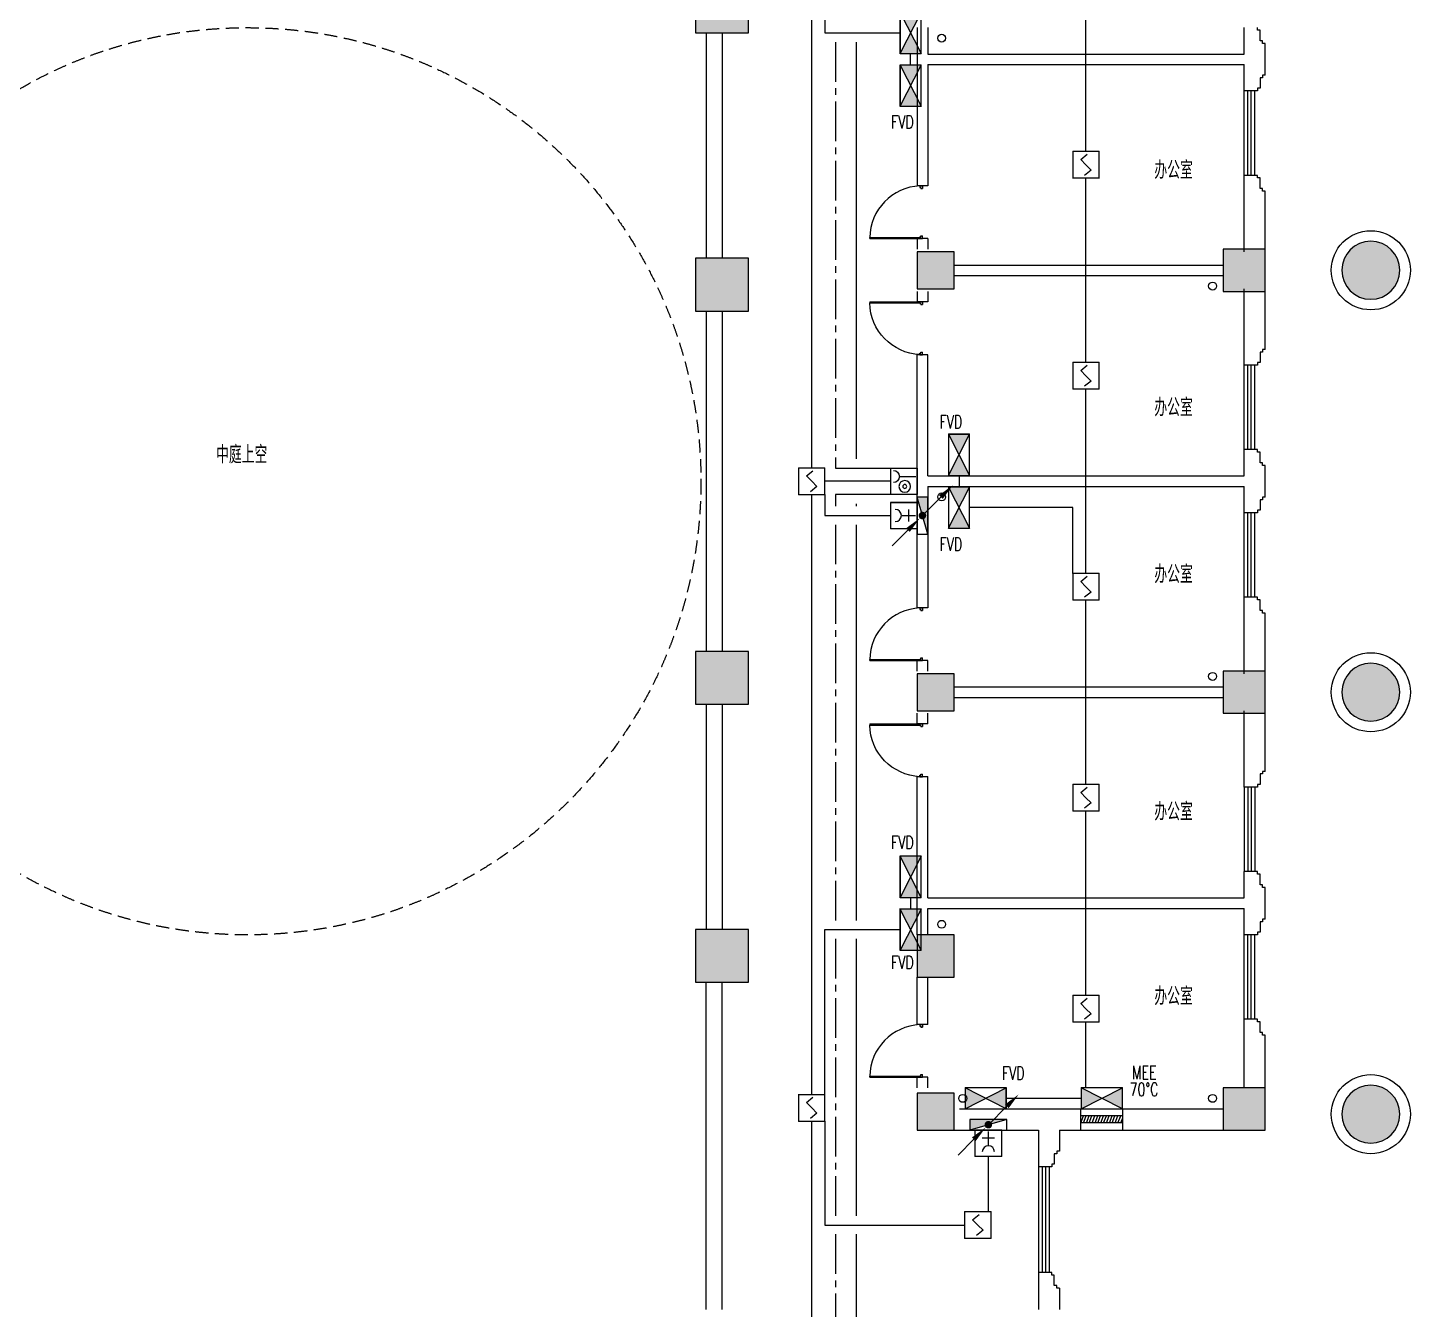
# Model space of a CAD drawing. Extents: x 190999 to 918899, y -200814 to 215286.
# Drawn here: x 788585 to 814799, y -33296 to -8996 of the extents above; entities that cross this region are included whole.
import ezdxf

# ---------------------------------------------------------------- set-up
doc = ezdxf.new("R2010")
doc.units = 0
doc.header["$LTSCALE"] = 1000
doc.header["$MEASUREMENT"] = 0
doc.linetypes.add('CENTER2', pattern=[1.125, 0.75, -0.125, 0.125, -0.125])
doc.linetypes.add('HIDDEN', pattern=[0.375, 0.25, -0.125])
for name, color, linetype in [('00-EQUIP', 3, 'Continuous'), ('00-LWIRE', 4, 'Continuous'), ('00-WIRE-4', 6, 'Continuous'), ('A-卫生间', 250, 'Continuous'), ('A-墙线', 2, 'Continuous'), ('A-外包装修', 250, 'Continuous'), ('A-外窗', 145, 'Continuous'), ('A-门', 167, 'Continuous'), ('COLUMN', 2, 'Continuous'), ('EQUIP_消火栓', 1, 'Continuous'), ('PUB_HATCH', 250, 'Continuous'), ('STAIR', 5, 'Continuous'), ('WALL', 2, 'Continuous'), ('WINDOW', 177, 'Continuous'), ('房间名称', 7, 'Continuous'), ('暖通-风-说明', 3, 'Continuous'), ('雨水管', 151, 'Continuous')]:
    doc.layers.add(name, color=color, linetype=linetype)
doc.styles.add('_TCH_DIM', font='SIMPLEX', dxfattribs={"bigfont": 'GBCBIG'})
doc.styles.add('HZ-ZGBZ', font='romanc.shx', dxfattribs={"width": 0.65})
doc.styles.get("Standard").update_dxf_attribs({"font": 'simhei.ttf'})
doc.styles.add('XXK', font='romans.shx', dxfattribs={"width": 0.75, "bigfont": 'hzf.shx'})
doc.linetypes.add('4INE', pattern='A,1,-0.15,["4",XXK,S=0.3,R=0,X=-0.1,Y=-0.1],-0.25', length=1.4)

# ---------------------------------------------------------------- blocks, each defined once
blk = doc.blocks.new('$TwtSys$00000434')
for p, q in [((-0.5, 0.5), (-0.5, -0.5)), ((-0.5, -0.5), (0.5, 0.5)), ((0.5, 0.5), (-0.5, 0.5)), ((0.5, -0.5), (0.5, 0.5)), ((-0.5, -0.5), (0.5, -0.5))]:
    blk.add_line(p, q)
blk.add_solid([(0.5, -0.5), (0.5, 0.5), (-0.5, -0.5)])
blk = doc.blocks.new('m1000')
at = {"layer": 'A-墙线'}
for p, q in [((0, 0), (0, 200)), ((1000, 0), (1000, 200))]:
    blk.add_line(p, q, dxfattribs=at)
at = {"layer": 'A-门'}
for p, q in [((0, 1100), (5.820766091346741e-11, 100.0000000009313)), ((0, 1100), (19.99999999994179, 1099.999999999069)), ((19.99999999994179, 1099.999999999069), (20.00000000005821, 150.0000000009313)), ((5.820766091346741e-11, 150.0000000009313), (29.99999999994179, 150.0000000009313)), ((5.820766091346741e-11, 100.0000000009313), (50.00000000005821, 100.0000000009313)), ((29.99999999994179, 150.0000000009313), (30, 130)), ((30, 130), (50.00000000005821, 130.0000000009313)), ((50.00000000005821, 130.0000000018626), (50.00000000005821, 100.0000000009313)), ((950.0000000000582, 130.0000000018626), (950.0000000000582, 100.0000000009313)), ((970.0000000001164, 130), (950.0000000000582, 130.0000000009313)), ((1000.000000000058, 100.0000000009313), (950.0000000000582, 100.0000000009313)), ((970.0000000001746, 150.0000000009313), (970.0000000001164, 130)), ((1000.000000000058, 150.0000000009313), (970.0000000001746, 150.0000000009313)), ((1000.000000000058, 150.0000000009313), (1000.000000000058, 100.0000000009313))]:
    blk.add_line(p, q, dxfattribs=at)
blk.add_arc((5.820766091346741e-11, 100.0000000009313), 1000, 2.865983971930656, 88.85400800037786, dxfattribs=at)
blk = doc.blocks.new('$WINLIB2D$00000039')
at = {"color": 0}
for p, q in [((0.5000000000016556, 0.4999999999536158), (-0.4999999999983444, 0.5000000000445652)), ((-0.4999999999994316, 0.1666666667124446), (0.5000000000005684, 0.1666666666205856)), ((-0.4518745131427337, -0.1666666666260426), (-0.5000000000072333, 0.08358586507802102)), ((-0.383883476490162, -0.166666666632409), (-0.4479860405916867, 0.1666666667078971)), ((-0.3158924398378105, -0.166666666637866), (-0.3799950039392783, 0.1666666667006211)), ((-0.2479014031852032, -0.166666666645142), (-0.3120039672867279, 0.1666666666951642)), ((-0.1799103665328516, -0.1666666666505989), (-0.2440129306343195, 0.1666666666887977)), ((-0.1119193298802728, -0.1666666666569654), (-0.1760218939817975, 0.1666666666824312)), ((-0.04392829322789282, -0.1666666666633319), (-0.1080308573293252, 0.1666666666760648)), ((0.02406274342471448, -0.1666666666696983), (-0.04003982067681022, 0.1666666666696983)), ((0.09205378007703047, -0.1666666666751553), (0.02795121597556971, 0.1666666666642413)), ((0.1600448167296094, -0.1666666666815217), (0.09594225262809175, 0.1666666666578749)), ((0.2280358533819609, -0.1666666666878882), (0.1639332892805214, 0.1666666666505989)), ((0.2960268900345682, -0.1666666666942547), (0.2319243259330435, 0.1666666666460515)), ((0.3640179266869765, -0.1666666667006211), (0.2999153625854802, 0.166666666639685)), ((0.432008963339527, -0.1666666667060781), (0.3679063992380023, 0.166666666632409)), ((0.4999999999916795, -0.1666666667115351), (0.4358974358904675, 0.1666666666260426)), ((-0.5000000000005755, -0.1666666666214951), (0.4999999999994245, -0.1666666667124446)), ((0.4999999999983302, -0.5000000000463842), (-0.5000000000016698, -0.4999999999554348))]:
    blk.add_line(p, q, dxfattribs=at)
blk = doc.blocks.new('_FZH')
blk.add_lwpolyline([(-0.5, -0.5), (0.5, -0.5), (0.5, 0.5), (-0.5, 0.5)], close=True)
at = {"layer": 'PUB_HATCH'}
blk.add_solid([(-0.5, -0.5), (0.5, -0.5), (-0.5, 0.5), (0.5, 0.5)], dxfattribs=at)
blk = doc.blocks.new('_LINKPT1')
at = {"color": 0}
blk.add_line((0, 0), (0, 0), dxfattribs=at)
blk = doc.blocks.new('3S1KCGW2')
for p, q in [((0.499999999999875, 0.499999999999875), (-0.499999999999875, 0.499999999999875)), ((-0.499999999999875, 0.499999999999875), (-0.499999999999875, -0.499999999999875)), ((-0.2, 0.2), (0.05, 0.4)), ((0, 0), (-0.2, 0.2)), ((0, 0), (0.2, -0.2)), ((0.499999999999875, -0.499999999999875), (0.499999999999875, 0.499999999999875)), ((-0.499999999999875, -0.499999999999875), (0.499999999999875, -0.499999999999875)), ((0.2, -0.2), (-0.05, -0.4))]:
    blk.add_line(p, q)
at = {"const_width": 0.04, "flags": 128}
blk.add_lwpolyline([(-0.499999999999875, -0.499999999999875), (-0.499999999999875, 0.499999999999875), (0.499999999999875, 0.499999999999875), (0.499999999999875, -0.499999999999875)], close=True, dxfattribs=at)
at = {"xscale": 0.002, "yscale": 0.002, "zscale": 0.002}
for p in [(-0.499999999999875, 0), (0, 0.499999999999875), (0.499999999999875, 0), (0, -0.499999999999875)]:
    blk.add_blockref('_LINKPT1', p, dxfattribs=at)
at = {"flags": 9}
blk.add_attdef('A', (0, 0), '', height=2e-05, dxfattribs=at)
blk = doc.blocks.new('3T1W6ZCM')
for p, q in [((0.5, 0.5), (-0.5, 0.5)), ((-0.5, 0.5), (-0.5, -0.5)), ((-0.1775382936502865, 0.1720085469460173), (-0.1775382936502865, -0.443376068438738)), ((0.5, -0.5), (0.5, 0.5)), ((-0.5, -0.5), (0.5, -0.5))]:
    blk.add_line(p, q)
at = {"const_width": 0.04}
blk.add_lwpolyline([(-0.5, 0.5), (-0.5, -0.5), (0.5, -0.5), (0.5, 0.5)], close=True, dxfattribs=at)
for radius in [0.2218934911243935, 0.07396449704146453]:
    blk.add_circle((0.1969945486489451, -0.02963126059148635), radius)
blk.add_arc((-0.1775382936502865, 0.4027777777155279), 0.2307692307693, 180, 0)
at = {"xscale": 0.002, "yscale": 0.002, "zscale": 0.002}
for p in [(-0.5, 0), (0, 0.5), (0.5, 0), (0, -0.5)]:
    blk.add_blockref('_LINKPT1', p, dxfattribs=at)
at = {"flags": 9}
blk.add_attdef('A', (0, 0), '', height=2e-05, dxfattribs=at)
blk = doc.blocks.new('J62IR8YJ')
for p, q in [((-0.5000000000001503, 1.000000000000284), (0.5000000000001503, 1.000000000000284)), ((-0.5000000000001503, 0), (-0.5000000000001503, 1.000000000000284)), ((0, 0.5980510358777451), (0, 0.05958949741605579)), ((0.5000000000001503, 1.000000000000284), (0.5000000000001503, 0)), ((0.5000000000001503, 0), (-0.5000000000001503, 0)), ((-0.2307692307693, 0.311867364274292), (0.2307692307693, 0.311867364274292))]:
    blk.add_line(p, q)
at = {"const_width": 0.04, "flags": 128}
blk.add_lwpolyline([(-0.5000000000001503, 0), (-0.5000000000001503, 1.000000000000284), (0.5000000000001503, 1.000000000000284), (0.5000000000001503, 0)], close=True, dxfattribs=at)
blk.add_arc((0, 0.8288202666470283), 0.2307692307693, 180, 0)
at = {"xscale": 0.002, "yscale": 0.00200000000000955, "zscale": 0.002}
for p in [(0, 1.000000000000284), (-0.5000000000001503, 0.5000000000001421), (0, 0), (0.5000000000001503, 0.5000000000001421)]:
    blk.add_blockref('_LINKPT1', p, dxfattribs=at)
at = {"flags": 9}
blk.add_attdef('A', (0, 0), '', height=2e-05, dxfattribs=at)
blk = doc.blocks.new('6H2KALM6')
for p, q in [((-0.7799999999988358, 0.3999999999996362), (0.7799999999988358, -0.3999999999996362)), ((0.7799999999988358, 0.3999999999996362), (-0.7799999999988358, -0.3999999999996362)), ((0.7799999999988358, 0.3999999999996362), (-0.7799999999988358, 0.3999999999996362)), ((-0.7799999999988358, 0.3999999999996362), (-0.7799999999988358, -0.3999999999996362)), ((0.7799999999988358, -0.3999999999996362), (0.7799999999988358, 0.3999999999996362)), ((-0.7799999999988358, -0.3999999999996362), (0.7799999999988358, -0.3999999999996362))]:
    blk.add_line(p, q)
at = {"const_width": 0.04}
blk.add_lwpolyline([(-0.7799999999988358, 0.3999999999996362), (-0.7799999999988358, -0.3999999999996362), (0.7799999999988358, -0.3999999999996362), (0.7799999999988358, 0.3999999999996362)], close=True, dxfattribs=at)
for points in [[(-0.7799999999988358, 0.3999999999996362), (-7.958078640513122e-16, -7.958078640513122e-16), (-0.7799999999988358, -0.3999999999996362)], [(0.7799999999988358, 0.3999999999996362), (3.410605131648481e-16, -1.70530256582424e-16), (0.7799999999988358, -0.3999999999996362)]]:
    blk.add_solid(points)
at = {"xscale": 0.002, "yscale": 0.002, "zscale": 0.002}
for p in [(-0.7799999999988358, 0), (0, 0.3999999999996362), (0.7799999999988358, 0), (0, -0.3999999999996362)]:
    blk.add_blockref('_LINKPT1', p, dxfattribs=at)
at = {"flags": 9}
blk.add_attdef('A', (0, 0), '', height=2e-05, dxfattribs=at)
blk = doc.blocks.new('_WRLD1L')
for p, q in [((0.7000000000000001, 0.7000000000000001), (0, 0)), ((0.1041666666666562, 0.1041666666666562), (0.1041666666666562, 0.1041666666666562)), ((-0.1041666666666562, -0.1041666666666562), (-0.1041666666666562, -0.1041666666666562))]:
    blk.add_line(p, q)
at = {"const_width": 0.1425}
blk.add_lwpolyline([(-0.07125, 0, 1), (0.07125, 0, 1)], format="xyb", close=True, dxfattribs=at)
blk.add_solid([(0.63, 0.77), (0.77, 0.63), (1.15, 1.15)])
at = {"width": 0.8, "flags": 9}
blk.add_attdef('A', (0, 0), '', height=2e-05, dxfattribs=at)
blk = doc.blocks.new('_WRLD10L')
for p, q in [((1.15, 1.15), (0.55, 0.55)), ((0.1041666666666562, 0.1041666666666562), (0.1041666666666562, 0.1041666666666562)), ((-0.1041666666666562, -0.1041666666666562), (-0.1041666666666562, -0.1041666666666562))]:
    blk.add_line(p, q)
at = {"const_width": 0.1425}
blk.add_lwpolyline([(-0.07125, 0, 1), (0.07125, 0, 1)], format="xyb", close=True, dxfattribs=at)
blk.add_solid([(0.6200000000000003, 0.4800000000000002), (0.4800000000000002, 0.6200000000000003), (0.1000000000000001, 0.1000000000000001)])
at = {"width": 0.8, "flags": 9}
blk.add_attdef('A', (0, 0), '', height=2e-05, dxfattribs=at)

msp = doc.modelspace()

# ---------------------------------------------------------------- hatches: boundary and pattern name
at = {"layer": 'PUB_HATCH'}
for points in [[(814598.5377888243, -13596.30351822634, 0.9999999999999999), (813498.5377649824, -13596.30351822634, 0.9999999999999999)], [(805448.5377768951, -13946.30656998811), (806148.5415916066, -13946.30656997531), (806148.5415916308, -13246.30656999254), (805448.5377769172, -13246.30656997321)], [(811248.5377769, -13996.30656998439), (812048.537776906, -13996.30656998113), (812048.5377769048, -13196.30656998928), (811248.5377769043, -13196.30656998834)], [(811248.5377769, -21196.30046647016), (811248.5377769043, -21996.30046646597), (812048.5377769048, -21996.30046646504), (812048.537776906, -21196.30046647295)], [(814598.5377888243, -21596.30351822797, 0.9999999999999999), (813498.5377649824, -21596.30351822797, 0.9999999999999999)], [(805448.5377768881, -21246.30351824427), (805448.5377768883, -21946.30351821703), (806148.5415916026, -21946.30351822727), (806148.5415916115, -21246.30351826336)], [(805448.5377769081, -26196.30351822657), (805448.5377769043, -26996.3035182303), (806148.5415916143, -26996.3035181998), (806148.5415916131, -26196.3035182154)], [(811248.537776907, -29096.30351822471), (811248.5377769079, -29896.30351822914), (812048.5377769041, -29896.30351822751), (812048.5377769024, -29096.30351822378)], [(814598.5377888243, -29596.30351822704, 0.9999999999999999), (813498.5377649824, -29596.30351822704, 0.9999999999999999)], [(805448.5377768873, -29196.30351825009), (805448.5377769041, -29896.30351822751), (806148.5415915921, -29896.30351820515), (806148.5415915825, -29196.30351823589)]]:
    msp.add_hatch(color=256, dxfattribs=at).paths.add_polyline_path(points)

# ---------------------------------------------------------------- linework, layer by layer
at = {"layer": '00-WIRE-4'}
for p, q in [((803448.537776904, -17346.30656997862), (803448.537776904, -5966.306569978391)), ((803698.537776904, -5966.306569978449), (803698.537776904, -9096.30504410129)), ((808648.5377769037, -11346.30656997862), (808648.5377769038, -7846.306569978275)), ((803698.537776904, -9096.30504410129), (805123.5377769044, -9096.30504410129)), ((805323.5377769042, -9706.30504410193), (805323.5377769042, -9486.305044100707)), ((808648.5377769038, -15346.30656997851), (808648.5377769037, -11846.30656997839)), ((808648.5377769038, -19346.30656997851), (808648.5377769038, -15846.30656997827)), ((803898.537776905, -17346.30656997839), (804948.5377769041, -17346.30656997839)), ((806243.0377769042, -17486.30504410077), (806243.0377769042, -17706.30504410193)), ((804948.5377769041, -17596.30656997839), (803698.537776904, -17596.30656997851)), ((803448.537776904, -29226.30656997862), (803448.537776904, -17846.30656997839)), ((803698.537776904, -17846.30656997845), (803698.537776904, -18246.30199234289)), ((804948.5377769041, -17846.30656997839), (803898.537776905, -17846.30656997839)), ((803698.537776904, -18246.30199234289), (804948.537776904, -18246.30199234289)), ((808398.537776904, -18096.30504410135), (806443.037776904, -18096.30504410135)), ((808398.537776904, -19346.30656997845), (808398.537776904, -18096.30504410135)), ((808648.5377769038, -23346.30656997851), (808648.5377769038, -19846.30656997827)), ((808648.5377769035, -27346.30656997862), (808648.5377769038, -23846.30656997827)), ((805323.5377769042, -25486.30504410077), (805323.5377769042, -25706.30504410193)), ((803698.537776904, -29226.30656997857), (803698.537776904, -26096.30504410135)), ((803698.537776904, -26096.30504410135), (805123.5377769044, -26096.30504410135)), ((808648.5377769035, -29096.30656997798), (808648.5377769035, -27846.30656997845)), ((808558.537776904, -29296.30656997781), (807138.5377769029, -29296.30656997781)), ((803448.537776904, -38121.30351822087), (803448.537776904, -29726.30656997839)), ((803698.537776904, -29726.30656997839), (803698.537776904, -31698.01302552855)), ((806798.5415915995, -31448.01302552861), (806798.5415915995, -30396.30656997309)), ((803698.537776904, -31698.01302552855), (806348.5377769041, -31698.01302552843))]:
    msp.add_line(p, q, dxfattribs=at)
at = {"layer": '00-WIRE-4', "linetype": 'CENTER2'}
for p, q in [((803898.537776905, -9271.30504410129), (803898.537776905, -17346.30656997839)), ((803898.537776905, -17846.30656997839), (803898.537776905, -18071.30199234289)), ((803898.537776905, -18421.30199234289), (803898.537776905, -25921.30504410135)), ((803898.537776905, -26271.30504410135), (803898.537776905, -31523.01302552855)), ((803898.537776905, -31873.01302552855), (803898.5377769049, -38121.30351822081))]:
    msp.add_line(p, q, dxfattribs=at)
at = {"layer": '00-WIRE-4', "linetype": '4INE'}
for p, q in [((804298.5377769034, -17171.30656997839), (804298.5377769035, -9271.30504410129)), ((804298.5377769034, -18071.30199234284), (804298.5377769034, -18021.30656997845)), ((804298.5377769034, -25921.30504410129), (804298.5377769034, -18421.30199234284)), ((804298.5377769034, -31523.01302552855), (804298.5377769034, -26271.30504410129)), ((804298.5377769035, -38096.30351822081), (804298.5377769034, -31873.01302552855))]:
    msp.add_line(p, q, dxfattribs=at)
at = {"layer": 'A-卫生间', "linetype": 'HIDDEN'}
msp.add_circle((792748.5377769038, -17596.3035182154), 8600, dxfattribs=at)
at = {"layer": 'A-墙线'}
for p, q in [((805448.5377769034, -8996.306569975772), (805448.5377769034, -11996.30504409384)), ((805648.5377769034, -8996.30656997484), (805648.5377769034, -9496.305044093839)), ((811648.5408286618, -9496.305044094071), (811648.5408286618, -8996.305044094071)), ((811898.5408286618, -9046.305044094071), (811898.5408286618, -8996.305044094071)), ((811948.5408286618, -9046.305044094071), (811898.5408286618, -9046.305044094071)), ((811948.5408286615, -9246.305044094071), (811948.5408286618, -9046.305044094071)), ((811998.5408286618, -9246.305044094071), (811948.5408286615, -9246.305044094071)), ((811998.5408286618, -9296.305044094071), (811998.5408286618, -9246.305044094071)), ((812048.5408286618, -9296.305044094071), (811998.5408286618, -9296.305044094071)), ((812048.5408286618, -9896.305044094071), (812048.5408286618, -9296.305044094071)), ((805648.537776904, -9496.305044094304), (811648.537776904, -9496.305044094071)), ((805648.537776904, -9696.305044094071), (811648.537776904, -9696.305044094304)), ((805648.5377769034, -9696.305044093839), (805648.5377769034, -11996.30504409384)), ((811648.5408286618, -10196.30504409407), (811648.5408286618, -9696.305044094071)), ((811998.5408286618, -9946.305044094071), (811948.5408286615, -9946.305044094071)), ((811948.5408286615, -9946.305044094071), (811948.5408286618, -10146.30504409407)), ((812048.5408286618, -9896.305044094071), (811998.5408286618, -9896.305044094071)), ((811998.5408286618, -9896.305044094071), (811998.5408286618, -9946.305044094071)), ((811898.5408286618, -10196.30504409407), (811648.5408286618, -10196.30504409407)), ((811898.5408286618, -10146.30504409407), (811898.5408286618, -10196.30504409407)), ((811948.5408286618, -10146.30504409407), (811898.5408286618, -10146.30504409407)), ((811648.5408286615, -13246.30504409454), (811648.5408286618, -11796.30504409407)), ((811898.5408286618, -11796.30504409407), (811648.5408286618, -11796.30504409407)), ((811898.5408286618, -11846.30504409407), (811898.5408286618, -11796.30504409407)), ((811948.5408286618, -11846.30504409407), (811898.5408286618, -11846.30504409407)), ((811948.5408286615, -12046.30504409407), (811948.5408286618, -11846.30504409407)), ((811998.5408286618, -12046.30504409407), (811948.5408286615, -12046.30504409407)), ((811998.5408286618, -12096.30504409407), (811998.5408286618, -12046.30504409407)), ((812048.5408286618, -12096.30504409407), (811998.5408286618, -12096.30504409407)), ((812048.5408286615, -13246.30504409454), (812048.5408286618, -12096.30504409407)), ((805448.5377769034, -12996.30504409361), (805448.5377769034, -13196.30656997321)), ((805648.5377769034, -12996.30504409384), (805648.5377769034, -13196.30656997391)), ((806148.5415916224, -13496.30504409407), (811248.5377769026, -13496.30504409407)), ((806148.5415916154, -13696.30504409407), (811248.5377769015, -13696.30504409407)), ((805448.5377769034, -13996.30656997647), (805448.5377769034, -14196.3065699767)), ((805648.5377769034, -13996.3065699767), (805648.5377769035, -14196.3065699767)), ((811648.5408286615, -15396.30504409407), (811648.5408286615, -13946.30199233672)), ((812048.5408286615, -15096.30504409407), (812048.5408286615, -13946.30199233672)), ((805448.5377769034, -19996.30351821284), (805448.5377769034, -15196.3065699767)), ((805648.5377769034, -17496.30504409384), (805648.5377769034, -15196.3065699767)), ((811998.5408286615, -15146.30504409407), (811948.5408286613, -15146.30504409407)), ((811948.5408286613, -15146.30504409407), (811948.5408286615, -15346.30504409407)), ((812048.5408286615, -15096.30504409407), (811998.5408286615, -15096.30504409407)), ((811998.5408286615, -15096.30504409407), (811998.5408286615, -15146.30504409407)), ((811898.5408286615, -15396.30504409407), (811648.5408286615, -15396.30504409407)), ((811898.5408286615, -15346.30504409407), (811898.5408286615, -15396.30504409407)), ((811948.5408286615, -15346.30504409407), (811898.5408286615, -15346.30504409407)), ((811648.5408286615, -17496.30504409407), (811648.5408286615, -16996.30504409407)), ((811898.5408286615, -16996.30504409407), (811648.5408286615, -16996.30504409407)), ((811898.5408286615, -17046.30504409407), (811898.5408286615, -16996.30504409407)), ((811948.5408286615, -17046.30504409407), (811898.5408286615, -17046.30504409407)), ((811948.5408286613, -17246.30504409407), (811948.5408286615, -17046.30504409407)), ((811998.5408286615, -17246.30504409407), (811948.5408286613, -17246.30504409407)), ((811998.5408286615, -17296.30504409407), (811998.5408286615, -17246.30504409407)), ((812048.5408286615, -17296.30504409407), (811998.5408286615, -17296.30504409407)), ((812048.5408286615, -17896.30504409407), (812048.5408286615, -17296.30504409407)), ((805648.537776904, -17496.3050440943), (811648.537776904, -17496.30504409407)), ((805648.537776904, -17696.30504409407), (811648.537776904, -17696.30504409407)), ((805648.5377769034, -17696.30504409384), (805648.5377769034, -19996.30351821284)), ((811648.5408286615, -18196.30504409407), (811648.5408286615, -17696.30504409407)), ((811998.5408286615, -17946.30504409407), (811948.5408286613, -17946.30504409407)), ((811948.5408286613, -17946.30504409407), (811948.5408286615, -18146.30504409407)), ((812048.5408286615, -17896.30504409407), (811998.5408286615, -17896.30504409407)), ((811998.5408286615, -17896.30504409407), (811998.5408286615, -17946.30504409407)), ((811898.5408286615, -18196.30504409407), (811648.5408286615, -18196.30504409407)), ((811898.5408286615, -18146.30504409407), (811898.5408286615, -18196.30504409407)), ((811948.5408286615, -18146.30504409407), (811898.5408286615, -18146.30504409407)), ((811648.5408286615, -21246.30504409407), (811648.5408286615, -19796.30504409407)), ((811898.5408286615, -19796.30504409407), (811648.5408286615, -19796.30504409407)), ((811898.5408286615, -19846.30504409407), (811898.5408286615, -19796.30504409407)), ((811948.5408286615, -19846.30504409407), (811898.5408286615, -19846.30504409407)), ((811948.5408286613, -20046.30504409407), (811948.5408286615, -19846.30504409407)), ((811998.5408286615, -20046.30504409407), (811948.5408286613, -20046.30504409407)), ((811998.5408286615, -20096.30504409407), (811998.5408286615, -20046.30504409407)), ((812048.5408286615, -20096.30504409407), (811998.5408286615, -20096.30504409407)), ((812048.5408286615, -21246.30504409361), (812048.5408286615, -20096.30504409407)), ((805448.5377769034, -21196.30351821307), (805448.5377769034, -20996.30351821284)), ((805648.5377769034, -21196.30351821284), (805648.5377769034, -20996.30351821284)), ((806148.5415916084, -21496.30504409407), (811248.5377769046, -21496.30504409407)), ((806148.5415916059, -21696.30504409407), (811248.5377769049, -21696.30504409407)), ((805448.5377769034, -22196.30504409407), (805448.5377769034, -21996.3035182147)), ((805648.5377769034, -22196.30504409384), (805648.5377769034, -21996.303518214)), ((811648.5408286618, -23396.30504409407), (811648.5408286618, -21946.30199233626)), ((812048.5408286618, -23096.30504409407), (812048.5408286618, -21946.30199233626)), ((805448.5377769034, -26196.30351821191), (805448.5377769034, -23196.30504409384)), ((805648.5377769034, -25496.30504409384), (805648.5377769034, -23196.30504409384)), ((811998.5408286618, -23146.30504409407), (811948.5408286615, -23146.30504409407)), ((811948.5408286615, -23146.30504409407), (811948.5408286618, -23346.30504409407)), ((812048.5408286618, -23096.30504409407), (811998.5408286618, -23096.30504409407)), ((811998.5408286618, -23096.30504409407), (811998.5408286618, -23146.30504409407)), ((811898.5408286618, -23396.30504409407), (811648.5408286618, -23396.30504409407)), ((811898.5408286618, -23346.30504409407), (811898.5408286618, -23396.30504409407)), ((811948.5408286618, -23346.30504409407), (811898.5408286618, -23346.30504409407)), ((811648.5408286618, -25496.30504409407), (811648.5408286618, -24996.30504409407)), ((811898.5408286618, -24996.30504409407), (811648.5408286618, -24996.30504409407)), ((811898.5408286618, -25046.30504409407), (811898.5408286618, -24996.30504409407)), ((811948.5408286618, -25046.30504409407), (811898.5408286618, -25046.30504409407)), ((811948.5408286615, -25246.30504409407), (811948.5408286618, -25046.30504409407)), ((811998.5408286618, -25246.30504409407), (811948.5408286615, -25246.30504409407)), ((811998.5408286618, -25296.30504409407), (811998.5408286618, -25246.30504409407)), ((812048.5408286618, -25296.30504409407), (811998.5408286618, -25296.30504409407)), ((812048.5408286618, -25896.30504409407), (812048.5408286618, -25296.30504409407)), ((805648.537776904, -25496.30504409407), (811648.537776904, -25496.3050440943)), ((805648.5316733883, -25696.30504409407), (811648.537776904, -25696.3050440943)), ((805648.5377769034, -26196.30351821284), (805648.5377769034, -25696.30504409384)), ((811648.5408286618, -26196.30504409407), (811648.5408286618, -25696.30504409407)), ((811998.5408286618, -25946.30504409407), (811948.5408286615, -25946.30504409407)), ((811948.5408286615, -25946.30504409407), (811948.5408286618, -26146.30504409407)), ((812048.5408286618, -25896.30504409407), (811998.5408286618, -25896.30504409407)), ((811998.5408286618, -25896.30504409407), (811998.5408286618, -25946.30504409407)), ((811898.5408286618, -26196.30504409407), (811648.5408286618, -26196.30504409407)), ((811898.5408286618, -26146.30504409407), (811898.5408286618, -26196.30504409407)), ((811948.5408286618, -26146.30504409407), (811898.5408286618, -26146.30504409407)), ((805448.5377769035, -27896.30656996902), (805448.5377769035, -26996.30656997577)), ((805648.5377769034, -27896.30656996902), (805648.5377769034, -26996.30351821563)), ((811648.5408286618, -29096.30351821237), (811648.5408286618, -27796.30504409407)), ((811898.5408286618, -27796.30504409407), (811648.5408286618, -27796.30504409407)), ((811898.5408286618, -27846.30504409407), (811898.5408286618, -27796.30504409407)), ((811948.5408286618, -27846.30504409407), (811898.5408286618, -27846.30504409407)), ((811948.5408286615, -28046.30504409407), (811948.5408286618, -27846.30504409407)), ((811998.5408286618, -28046.30504409407), (811948.5408286615, -28046.30504409407)), ((811998.5408286618, -28096.30504409407), (811998.5408286618, -28046.30504409407)), ((812048.5408286618, -28096.30504409407), (811998.5408286618, -28096.30504409407)), ((812048.5408286618, -29096.30351821191), (812048.5408286618, -28096.30504409407)), ((805448.5377769034, -29096.30656996902), (805448.5377769034, -28896.30656996902)), ((805648.5377769034, -29096.30656996925), (805648.5377769035, -28896.30656996902)), ((806248.5354880862, -29496.30351822867), (808548.5335807471, -29496.30351822867)), ((809348.533580747, -29496.30351822797), (811248.5377769029, -29496.30351822797)), ((806148.5347251461, -29896.30351821563), (807748.537776904, -29896.30351821563)), ((807748.5377769037, -29896.30656997158), (807748.5377769037, -30596.30656997228)), ((808148.5377769041, -29896.30351822797), (808548.533580747, -29896.30351822797)), ((808148.5377769036, -29896.30656997158), (808148.5377769037, -30296.30656997228)), ((809348.533580747, -29896.30351822797), (811248.537776904, -29896.30351822797)), ((808098.5377769026, -30346.30656997181), (808048.5377769023, -30346.30656997181)), ((808048.5377769023, -30346.30656997181), (808048.5377769026, -30546.30656997181)), ((808148.5377769026, -30296.30656997181), (808098.5377769026, -30296.30656997181)), ((808098.5377769026, -30296.30656997181), (808098.5377769026, -30346.30656997181)), ((807998.5377769026, -30596.30656997181), (807748.5377769026, -30596.30656997181)), ((807998.5377769026, -30546.30656997181), (807998.5377769026, -30596.30656997181)), ((808048.5377769026, -30546.30656997181), (807998.5377769026, -30546.30656997181)), ((807748.5377769037, -32596.30656997228), (807748.5377769037, -33296.30656997158)), ((807998.5377769026, -32596.30656997228), (807748.5377769026, -32596.30656997228)), ((807998.5377769026, -32646.30656997228), (807998.5377769026, -32596.30656997228)), ((808048.5377769026, -32646.30656997228), (807998.5377769026, -32646.30656997228)), ((808048.5377769023, -32846.30656997228), (808048.5377769026, -32646.30656997228)), ((808098.5377769026, -32846.30656997228), (808048.5377769023, -32846.30656997228)), ((808098.5377769026, -32896.30656997228), (808098.5377769026, -32846.30656997228)), ((808148.5377769026, -32896.30656997228), (808098.5377769026, -32896.30656997228)), ((808148.5377769026, -32896.30656997228), (808148.5377769044, -33296.30351821517))]:
    msp.add_line(p, q, dxfattribs=at)
at = {"layer": 'A-外包装修'}
for centre in [(814048.5347251458, -13596.30656997298), (814048.5347251458, -21596.30351821517), (814048.5347251456, -29596.30351821517)]:
    msp.add_circle(centre, 749.9999999999999, dxfattribs=at)
at = {"layer": 'A-外窗'}
for p, q in [((811648.5408286618, -11796.30504409407), (811648.5408286618, -10196.30504409407)), ((811718.5408286618, -11796.30504409407), (811718.5408286618, -10196.30504409407)), ((811778.5408286618, -11796.30504409407), (811778.5408286618, -10196.30504409407)), ((811848.5408286618, -11796.30504409407), (811848.5408286618, -10196.30504409407)), ((811648.5408286615, -16996.30504409407), (811648.5408286615, -15396.30504409407)), ((811718.5408286615, -16996.30504409407), (811718.5408286615, -15396.30504409407)), ((811778.5408286615, -16996.30504409407), (811778.5408286615, -15396.30504409407)), ((811848.5408286615, -16996.30504409407), (811848.5408286615, -15396.30504409407)), ((811648.5408286615, -19796.30504409407), (811648.5408286615, -18196.30504409407)), ((811718.5408286615, -19796.30504409407), (811718.5408286615, -18196.30504409407)), ((811778.5408286615, -19796.30504409407), (811778.5408286615, -18196.30504409407)), ((811848.5408286615, -19796.30504409407), (811848.5408286615, -18196.30504409407)), ((811648.5408286618, -23396.30504409407), (811648.5408286618, -24996.30504409407)), ((811718.5408286618, -23396.30504409407), (811718.5408286618, -24996.30504409407)), ((811778.5408286618, -23396.30504409407), (811778.5408286618, -24996.30504409407)), ((811848.5408286618, -23396.30504409407), (811848.5408286618, -24996.30504409407)), ((811648.5408286618, -27796.30504409407), (811648.5408286618, -26196.30504409407)), ((811718.5408286618, -27796.30504409407), (811718.5408286618, -26196.30504409407)), ((811778.5408286618, -27796.30504409407), (811778.5408286618, -26196.30504409407)), ((811848.5408286618, -27796.30504409407), (811848.5408286618, -26196.30504409407)), ((807748.5377769026, -30596.30656997181), (807748.5377769026, -32596.30656997228)), ((807818.5377769026, -30596.30656997181), (807818.5377769026, -32596.30656997228)), ((807878.5377769026, -30596.30656997181), (807878.5377769026, -32596.30656997228)), ((807948.5377769026, -30596.30656997181), (807948.5377769026, -32596.30656997228))]:
    msp.add_line(p, q, dxfattribs=at)
at = {"layer": 'COLUMN'}
for p, q in [((806148.5415916308, -13246.30656999254), (805448.5377769172, -13246.30656997321)), ((805448.5377769172, -13246.30656997321), (805448.5377768951, -13946.30656998811)), ((806148.5415916066, -13946.30656997531), (806148.5415916308, -13246.30656999254)), ((812048.5377769048, -13196.30656998928), (811248.5377769043, -13196.30656998834)), ((811248.5377769043, -13196.30656998834), (811248.5377769, -13996.30656998439)), ((812048.537776906, -13996.30656998113), (812048.5377769048, -13196.30656998928)), ((805448.5377768951, -13946.30656998811), (806148.5415916066, -13946.30656997531)), ((811248.5377769, -13996.30656998439), (812048.537776906, -13996.30656998113)), ((811248.5377769, -21196.30046647016), (811248.5377769043, -21996.30046646597)), ((812048.537776906, -21196.30046647295), (811248.5377769, -21196.30046647016)), ((812048.5377769048, -21996.30046646504), (812048.537776906, -21196.30046647295)), ((805448.5377768881, -21246.30351824427), (805448.5377768883, -21946.30351821703)), ((806148.5415916115, -21246.30351826336), (805448.5377768881, -21246.30351824427)), ((806148.5415916026, -21946.30351822727), (806148.5415916115, -21246.30351826336)), ((805448.5377768883, -21946.30351821703), (806148.5415916026, -21946.30351822727)), ((811248.5377769043, -21996.30046646597), (812048.5377769048, -21996.30046646504)), ((805448.5377769081, -26196.30351822657), (805448.5377769043, -26996.3035182303)), ((806148.5415916131, -26196.3035182154), (805448.5377769081, -26196.30351822657)), ((806148.5415916143, -26996.3035181998), (806148.5415916131, -26196.3035182154)), ((805448.5377769043, -26996.3035182303), (806148.5415916143, -26996.3035181998)), ((811248.537776907, -29096.30351822471), (811248.5377769079, -29896.30351822914)), ((812048.5377769024, -29096.30351822378), (811248.537776907, -29096.30351822471)), ((812048.5377769041, -29896.30351822751), (812048.5377769024, -29096.30351822378)), ((805448.5377768873, -29196.30351825009), (805448.5377769041, -29896.30351822751)), ((806148.5415915825, -29196.30351823589), (805448.5377768873, -29196.30351825009)), ((806148.5415915921, -29896.30351820515), (806148.5415915825, -29196.30351823589)), ((805448.5377769041, -29896.30351822751), (806148.5415915921, -29896.30351820515)), ((811248.5377769079, -29896.30351822914), (812048.5377769041, -29896.30351822751))]:
    msp.add_line(p, q, dxfattribs=at)
for centre, start, end in [((814048.5377769034, -13596.30351822634), 0, 180), ((814048.5377769034, -13596.30351822634), 180, 0), ((814048.5377769034, -21596.30351822797), 0, 180), ((814048.5377769034, -21596.30351822797), 180, 0), ((814048.5377769034, -29596.30351822704), 0, 180), ((814048.5377769034, -29596.30351822704), 180, 0)]:
    msp.add_arc(centre, 550.000011920929, start, end, dxfattribs=at)
at = {"layer": 'STAIR'}
for p, q in [((801448.5377769095, -9096.303518215165), (801448.5377769095, -13368.38450861417)), ((801748.5377769091, -9096.303518215165), (801748.5377769091, -13368.38450861463)), ((801448.5377768482, -14368.38450861463), (801448.5377768482, -20824.22557957351)), ((801748.5377768478, -14368.38450861486), (801748.5377768478, -20824.22557957374)), ((801448.5377769414, -21824.22557957468), (801448.5377769414, -26096.30351821563)), ((801748.537776941, -21824.22557957468), (801748.537776941, -26096.30351821563)), ((801448.5377769019, -33296.29970352116), (801448.5377769019, -27096.30351821563)), ((801748.5377769016, -33296.29970352116), (801748.5377769016, -27096.30351821517))]:
    msp.add_line(p, q, dxfattribs=at)
at = {"layer": 'WALL'}
for p, q in [((808548.5335807471, -29896.30656998462), (808548.533580747, -29496.30656998485)), ((809348.5335807471, -29896.30656996623), (809348.533580747, -29496.30351822797))]:
    msp.add_line(p, q, dxfattribs=at)
at = {"layer": '雨水管'}
for centre in [(805912.8609344945, -9196.30656999859), (811048.5377769014, -13896.30504409966), (805912.8609344945, -17893.67671565359), (811048.5377769014, -21296.30504409943), (805912.8609344945, -25996.3035182005), (806312.864749196, -29296.30656995994), (811048.5377769072, -29296.30656995994)]:
    msp.add_circle(centre, 75, dxfattribs=at)

# ---------------------------------------------------------------- block references
at = {"layer": '00-EQUIP', "yscale": 500, "zscale": 500}
for name, p, xscale, rotation in [('6H2KALM6', (805323.5377769042, -9096.30504410129), 500, 90), ('6H2KALM6', (805323.5377769042, -10096.30504410135), 500, 90), ('6H2KALM6', (806243.0377769042, -17096.30504410135), 500, 90), ('3T1W6ZCM', (805198.5377769041, -17596.30656997839), -500, 90), ('6H2KALM6', (806243.0377769042, -18096.30504410135), 500, 90), ('J62IR8YJ', (805448.5377769041, -18246.30199234289), 500, 90), ('6H2KALM6', (805323.5377769042, -25096.30504410135), 500, 270), ('6H2KALM6', (805323.5377769042, -25096.30504410135), 500, 270), ('6H2KALM6', (805323.5377769042, -26096.30504410135), 500, 270), ('6H2KALM6', (806748.5377769035, -29296.30656997781), 500, 180), ('6H2KALM6', (808948.5377769034, -29296.30656997781), 500, 180), ('J62IR8YJ', (806798.5415915995, -29896.30656997298), 500, 180)]:
    msp.add_blockref(name, p, dxfattribs=dict(at, xscale=xscale, rotation=rotation))
at = {"layer": '00-EQUIP', "xscale": 500, "yscale": 500, "zscale": 500}
for p in [(808648.5377769037, -11596.30656997851), (808648.5377769038, -15596.30656997839), (803448.537776904, -17596.30656997851), (808648.5377769038, -19596.30656997839), (808648.5377769038, -23596.30656997839), (808648.5377769035, -27596.30656997851), (803448.537776904, -29476.30656997851), (806598.537776904, -31698.01302552855)]:
    msp.add_blockref('3S1KCGW2', p, dxfattribs=at)
at = {"layer": '00-LWIRE', "xscale": 500, "yscale": 500, "zscale": 500}
for p in [(805548.5377769041, -18246.30199234289), (806798.5415915995, -29796.30656997263)]:
    msp.add_blockref('_WRLD1L', p, dxfattribs=at)
at = {"layer": '00-LWIRE', "xscale": 500, "yscale": 500, "zscale": 500, "rotation": 180}
for p in [(805548.5377769041, -18246.30199234289), (806798.5415915995, -29796.30656997263)]:
    msp.add_blockref('_WRLD10L', p, dxfattribs=at)
at = {"layer": 'A-门', "rotation": 90}
for p in [(805648.5377769029, -12994.26460274842), (805648.5377769029, -20996.30351821284), (805648.5377769031, -28896.30656996902)]:
    msp.add_blockref('m1000', p, dxfattribs=at)
at = {"layer": 'A-门', "xscale": -1, "rotation": 90}
for p in [(805648.5377769029, -14196.3065699767), (805648.5377769029, -22198.34548543949)]:
    msp.add_blockref('m1000', p, dxfattribs=at)
at = {"layer": 'COLUMN'}
for p, xscale, yscale, zscale, rotation in [((801748.537776903, -8596.30351822704), 999.9999999990687, 1000.000000000116, 1000.000000000116, 90), ((801748.5377769029, -13868.3845086272), 1000.000000002794, 1000, 1000, 90), ((801748.5377769029, -21324.22252782734), 1000, 1000, 1000, 180.0000000002534), ((801748.537776903, -26596.30351822751), 1000.000000000116, 1000, 1000, 179.9999999999466)]:
    msp.add_blockref('_FZH', p, dxfattribs=dict(at, xscale=xscale, yscale=yscale, zscale=zscale, rotation=rotation))
at = {"layer": 'EQUIP_消火栓', "xscale": 700, "yscale": 200, "zscale": 700}
for p, rotation in [((805548.5377769046, -18246.30199233742), 90), ((806798.5415916, -29796.30656996716), 180)]:
    msp.add_blockref('$TwtSys$00000434', p, dxfattribs=dict(at, rotation=rotation))
at = {"layer": 'WINDOW', "xscale": 800, "yscale": -400, "zscale": 800, "rotation": 180}
msp.add_blockref('$WINLIB2D$00000039', (808948.5335807457, -29696.30656998462), dxfattribs=at)

# ---------------------------------------------------------------- texts
at = {"layer": '房间名称', "style": '_TCH_DIM'}
for s, height, p in [('办公室', 337.5886524822697, (809945.3366187646, -11864.74446308051)), ('办公室', 337.5886524822697, (809945.3366187646, -16364.74446308051)), ('中庭上空', 337.5886524822695, (792157.1464429768, -17259.64324083805)), ('办公室', 337.5886524822697, (809945.3366187646, -19527.8656251081)), ('办公室', 337.5886524822697, (809945.3366187646, -24027.8656251081)), ('办公室', 337.5886524822697, (809945.3366187646, -27527.8656251081))]:
    msp.add_text(s, height=height, dxfattribs=at).set_placement(p)
at = {"layer": '暖通-风-说明', "style": 'HZ-ZGBZ', "width": 0.7}
for s, p in [('FVD', (804954.0099468861, -10909.35539217238)), ('FVD', (805873.5099468861, -16594.85539217232)), ('FVD', (805873.5099468861, -18913.85539217238)), ('FVD', (804954.0099468861, -24568.35539217232)), ('FVD', (804954.0099468861, -26842.85539217238)), ('FVD', (807055.905859891, -28942.8247313633)), ('MEE', (809520.3119005746, -28930.41104003842)), ('70%%dC', (809475.3278823494, -29250.85798591244))]:
    msp.add_text(s, height=250, dxfattribs=at).set_placement(p)

doc.saveas('drawing.dxf')
